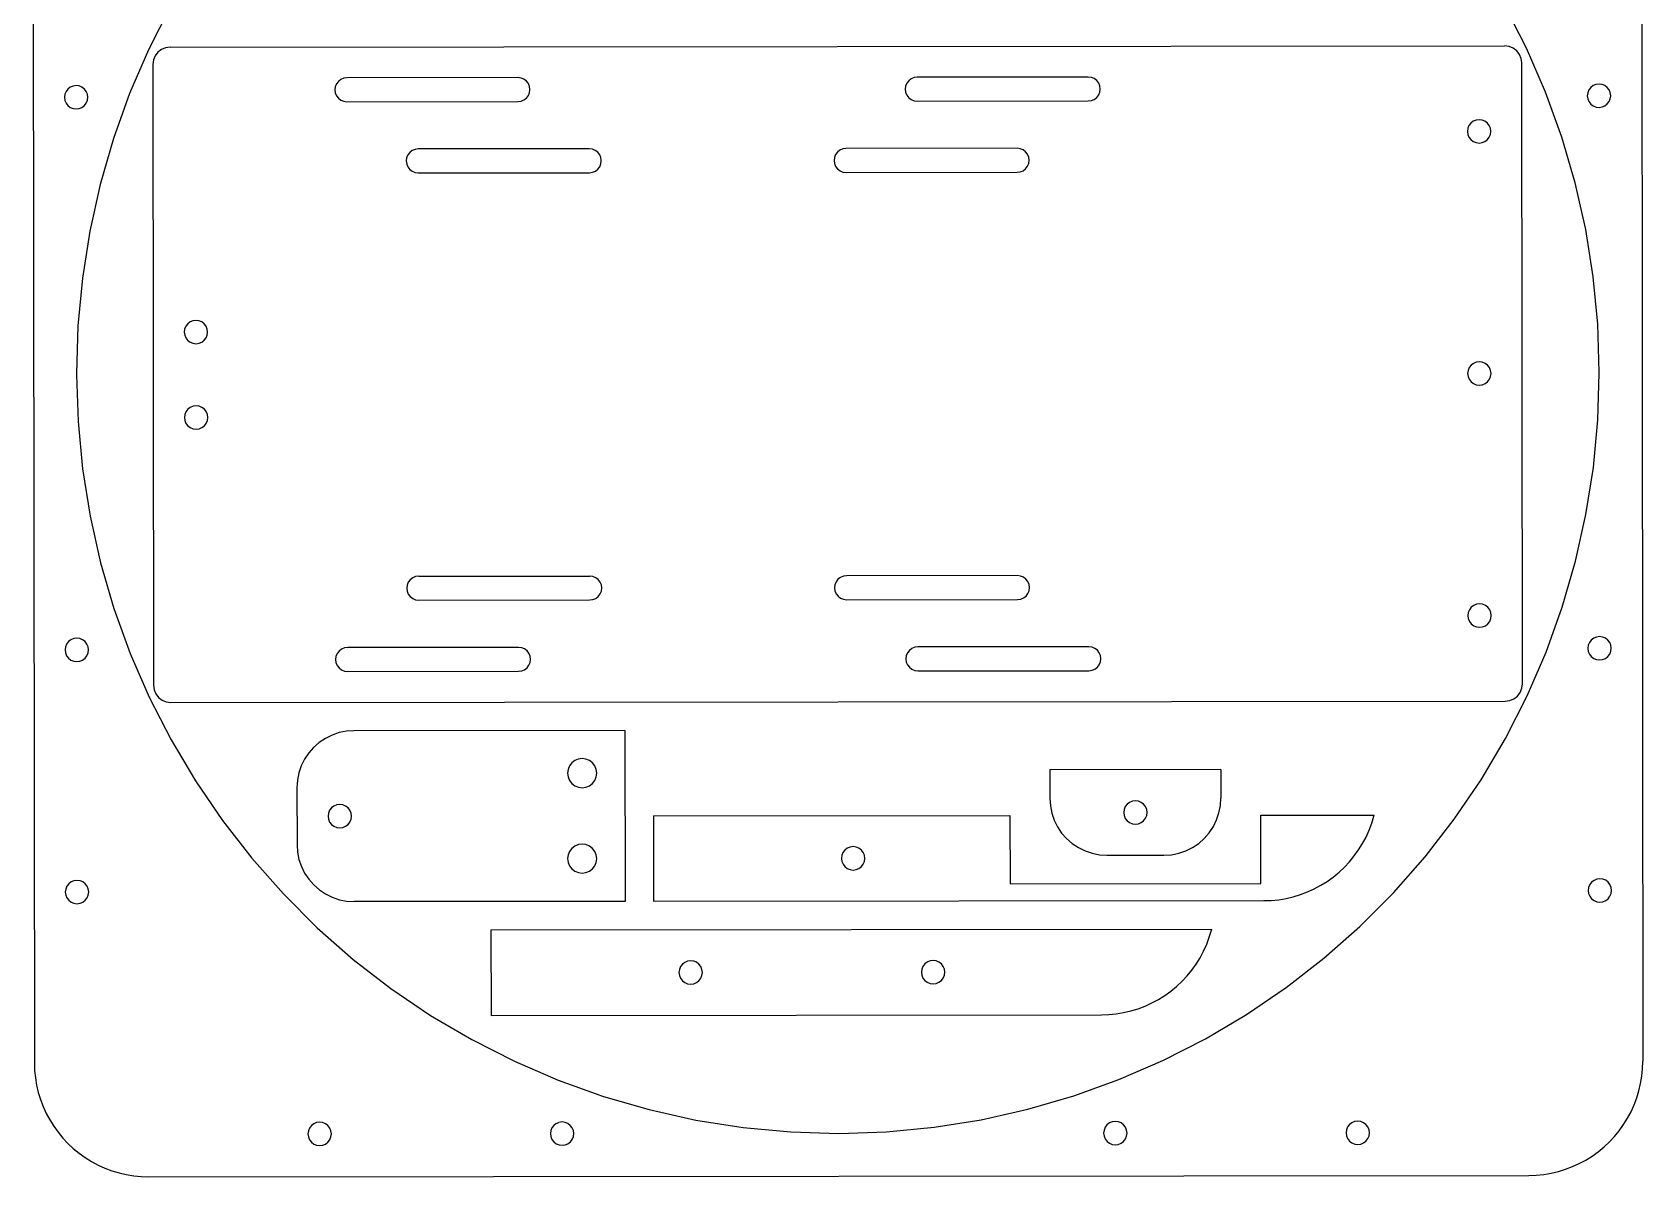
# Model space of a CAD drawing. Extents: x -136 to 146, y -207 to 202.
# Drawn here: x -136 to 146.4, y -206.7 to -6 of the extents above; entities that cross this region are included whole.
import ezdxf

# ---------------------------------------------------------------- set-up
doc = ezdxf.new("R2010")
doc.units = 0
doc.layers.get('0').update_dxf_attribs({"linetype": 'CONTINUOUS'})

msp = doc.modelspace()

# ---------------------------------------------------------------- linework, layer by layer
for p, q in [((-135.97, 181.88), (-135.59, -186.7)), ((146.03, 182.18), (146.41, -186.41)), ((-111.77, -1.57), (-115.57, -9.04)), ((126.02, -8.79), (122.21, -1.33)), ((-111.81, -8.61), (122.19, -8.37)), ((122.97, -8.47), (122.19, -8.37)), ((123.69, -8.77), (122.97, -8.47)), ((-115.57, -9.04), (-118.89, -16.73)), ((-114.7, -10.83), (-114.8, -11.61)), ((-114.4, -10.11), (-114.7, -10.83)), ((-113.93, -9.49), (-114.4, -10.11)), ((-113.31, -9.01), (-113.93, -9.49)), ((-112.58, -8.71), (-113.31, -9.01)), ((-111.81, -8.61), (-112.58, -8.71)), ((124.31, -9.24), (123.69, -8.77)), ((124.79, -9.86), (124.31, -9.24)), ((125.09, -10.58), (124.79, -9.86)), ((125.2, -11.36), (125.09, -10.58)), ((129.36, -16.47), (126.02, -8.79)), ((-114.8, -11.61), (-114.69, -120.48)), ((-81.35, -14.04), (-81.85, -14.25)), ((-80.8, -13.97), (-81.35, -14.04)), ((-50.8, -13.94), (-80.8, -13.97)), ((-50.26, -14.01), (-50.8, -13.94)), ((-49.75, -14.22), (-50.26, -14.01)), ((18.65, -13.94), (18.15, -14.15)), ((19.2, -13.87), (18.65, -13.94)), ((49.2, -13.83), (19.2, -13.87)), ((49.74, -13.91), (49.2, -13.83)), ((50.25, -14.11), (49.74, -13.91)), ((50.68, -14.45), (50.25, -14.11)), ((125.31, -120.24), (125.2, -11.36)), ((-130.24, -16.86), (-130.31, -17.39)), ((-130.04, -16.36), (-130.24, -16.86)), ((-129.71, -15.94), (-130.04, -16.36)), ((-129.29, -15.61), (-129.71, -15.94)), ((-128.8, -15.41), (-129.29, -15.61)), ((-128.26, -15.34), (-128.8, -15.41)), ((-127.73, -15.4), (-128.26, -15.34)), ((-127.24, -15.61), (-127.73, -15.4)), ((-126.81, -15.93), (-127.24, -15.61)), ((-126.49, -16.36), (-126.81, -15.93)), ((-126.28, -16.85), (-126.49, -16.36)), ((-126.21, -17.38), (-126.28, -16.85)), ((-118.89, -16.73), (-121.72, -24.61)), ((-82.83, -15.53), (-82.9, -16.07)), ((-82.9, -16.07), (-82.83, -16.61)), ((-82.62, -15.02), (-82.83, -15.53)), ((-82.83, -16.61), (-82.62, -17.12)), ((-82.29, -14.59), (-82.62, -15.02)), ((-81.85, -14.25), (-82.29, -14.59)), ((-49.32, -14.55), (-49.75, -14.22)), ((-48.98, -14.99), (-49.32, -14.55)), ((-48.77, -15.49), (-48.98, -14.99)), ((-48.98, -17.08), (-48.77, -16.58)), ((-48.7, -16.03), (-48.77, -15.49)), ((-48.77, -16.58), (-48.7, -16.03)), ((17.17, -15.42), (17.1, -15.97)), ((17.1, -15.97), (17.17, -16.51)), ((17.38, -14.92), (17.17, -15.42)), ((17.17, -16.51), (17.38, -17.01)), ((17.71, -14.48), (17.38, -14.92)), ((18.15, -14.15), (17.71, -14.48)), ((51.02, -14.88), (50.68, -14.45)), ((51.23, -15.39), (51.02, -14.88)), ((51.02, -16.98), (51.23, -16.47)), ((51.3, -15.93), (51.23, -15.39)), ((51.23, -16.47), (51.3, -15.93)), ((132.21, -24.35), (129.36, -16.47)), ((136.76, -16.58), (136.69, -17.11)), ((136.96, -16.08), (136.76, -16.58)), ((137.29, -15.66), (136.96, -16.08)), ((137.71, -15.33), (137.29, -15.66)), ((138.2, -15.13), (137.71, -15.33)), ((138.74, -15.06), (138.2, -15.13)), ((139.27, -15.13), (138.74, -15.06)), ((139.76, -15.33), (139.27, -15.13)), ((140.19, -15.66), (139.76, -15.33)), ((140.51, -16.08), (140.19, -15.66)), ((140.72, -16.57), (140.51, -16.08)), ((140.79, -17.1), (140.72, -16.57)), ((-130.31, -17.39), (-130.24, -17.92)), ((-130.24, -17.92), (-130.04, -18.41)), ((-130.04, -18.41), (-129.71, -18.83)), ((-129.71, -18.83), (-129.29, -19.16)), ((-129.29, -19.16), (-128.79, -19.36)), ((-128.79, -19.36), (-128.26, -19.43)), ((-128.26, -19.43), (-127.73, -19.36)), ((-127.73, -19.36), (-127.24, -19.16)), ((-127.24, -19.16), (-126.81, -18.83)), ((-126.81, -18.83), (-126.49, -18.41)), ((-126.49, -18.41), (-126.28, -17.91)), ((-126.28, -17.91), (-126.21, -17.38)), ((-82.62, -17.12), (-82.28, -17.55)), ((-82.28, -17.55), (-81.85, -17.88)), ((-81.85, -17.88), (-81.34, -18.09)), ((-81.34, -18.09), (-80.8, -18.16)), ((-80.8, -18.16), (-50.8, -18.13)), ((-50.8, -18.13), (-50.25, -18.06)), ((-50.25, -18.06), (-49.75, -17.85)), ((-49.75, -17.85), (-49.31, -17.52)), ((-49.31, -17.52), (-48.98, -17.08)), ((17.38, -17.01), (17.72, -17.45)), ((17.72, -17.45), (18.15, -17.78)), ((18.15, -17.78), (18.66, -17.99)), ((18.66, -17.99), (19.2, -18.06)), ((19.2, -18.06), (49.2, -18.03)), ((49.2, -18.03), (49.75, -17.96)), ((49.75, -17.96), (50.25, -17.75)), ((50.25, -17.75), (50.69, -17.41)), ((50.69, -17.41), (51.02, -16.98)), ((136.69, -17.11), (136.76, -17.64)), ((136.76, -17.64), (136.96, -18.13)), ((136.96, -18.13), (137.29, -18.56)), ((137.29, -18.56), (137.71, -18.88)), ((137.71, -18.88), (138.21, -19.09)), ((138.21, -19.09), (138.74, -19.15)), ((138.74, -19.15), (139.27, -19.08)), ((139.27, -19.08), (139.76, -18.88)), ((139.76, -18.88), (140.19, -18.55)), ((140.19, -18.55), (140.51, -18.13)), ((140.51, -18.13), (140.72, -17.63)), ((140.72, -17.63), (140.79, -17.1)), ((115.93, -22.33), (115.73, -22.82)), ((116.26, -21.91), (115.93, -22.33)), ((116.68, -21.58), (116.26, -21.91)), ((117.18, -21.38), (116.68, -21.58)), ((117.71, -21.31), (117.18, -21.38)), ((118.24, -21.37), (117.71, -21.31)), ((118.73, -21.58), (118.24, -21.37)), ((119.16, -21.9), (118.73, -21.58)), ((119.48, -22.33), (119.16, -21.9)), ((119.69, -22.82), (119.48, -22.33)), ((-121.72, -24.61), (-124.05, -32.66)), ((115.73, -22.82), (115.66, -23.36)), ((115.66, -23.36), (115.73, -23.88)), ((115.73, -23.88), (115.93, -24.38)), ((115.93, -24.38), (116.26, -24.8)), ((116.26, -24.8), (116.69, -25.13)), ((116.69, -25.13), (117.18, -25.33)), ((117.18, -25.33), (117.71, -25.4)), ((117.71, -25.4), (118.24, -25.33)), ((118.24, -25.33), (118.74, -25.13)), ((118.74, -25.13), (119.16, -24.8)), ((119.16, -24.8), (119.48, -24.37)), ((119.48, -24.37), (119.69, -23.88)), ((119.76, -23.35), (119.69, -22.82)), ((119.69, -23.88), (119.76, -23.35)), ((134.56, -32.39), (132.21, -24.35)), ((-70.32, -28), (-70.39, -28.54)), ((-70.11, -27.49), (-70.32, -28)), ((-69.77, -27.06), (-70.11, -27.49)), ((-69.34, -26.72), (-69.77, -27.06)), ((-68.83, -26.51), (-69.34, -26.72)), ((-68.29, -26.44), (-68.83, -26.51)), ((-38.29, -26.41), (-68.29, -26.44)), ((-37.75, -26.48), (-38.29, -26.41)), ((-37.24, -26.69), (-37.75, -26.48)), ((-36.8, -27.02), (-37.24, -26.69)), ((-36.47, -27.46), (-36.8, -27.02)), ((-36.26, -27.96), (-36.47, -27.46)), ((-36.19, -28.51), (-36.26, -27.96)), ((4.68, -27.92), (4.61, -28.46)), ((4.89, -27.42), (4.68, -27.92)), ((5.23, -26.98), (4.89, -27.42)), ((5.66, -26.65), (5.23, -26.98)), ((6.17, -26.44), (5.66, -26.65)), ((6.71, -26.36), (6.17, -26.44)), ((36.71, -26.33), (6.71, -26.36)), ((37.25, -26.4), (36.71, -26.33)), ((37.76, -26.61), (37.25, -26.4)), ((38.2, -26.95), (37.76, -26.61)), ((38.53, -27.38), (38.2, -26.95)), ((38.74, -27.89), (38.53, -27.38)), ((38.81, -28.43), (38.74, -27.89)), ((-70.39, -28.54), (-70.31, -29.08)), ((-70.31, -29.08), (-70.1, -29.59)), ((-70.1, -29.59), (-69.77, -30.02)), ((-69.77, -30.02), (-69.33, -30.36)), ((-69.33, -30.36), (-68.83, -30.57)), ((-68.83, -30.57), (-68.28, -30.64)), ((-68.28, -30.64), (-38.28, -30.61)), ((-38.28, -30.61), (-37.74, -30.53)), ((-37.74, -30.53), (-37.23, -30.32)), ((-37.23, -30.32), (-36.8, -29.99)), ((-36.8, -29.99), (-36.47, -29.56)), ((-36.47, -29.56), (-36.26, -29.05)), ((-36.26, -29.05), (-36.19, -28.51)), ((4.61, -28.46), (4.69, -29.01)), ((4.69, -29.01), (4.9, -29.51)), ((4.9, -29.51), (5.23, -29.95)), ((5.23, -29.95), (5.67, -30.28)), ((5.67, -30.28), (6.17, -30.49)), ((6.17, -30.49), (6.72, -30.56)), ((6.72, -30.56), (36.72, -30.53)), ((36.72, -30.53), (37.26, -30.46)), ((37.26, -30.46), (37.77, -30.25)), ((37.77, -30.25), (38.2, -29.91)), ((38.2, -29.91), (38.53, -29.48)), ((38.53, -29.48), (38.74, -28.97)), ((38.74, -28.97), (38.81, -28.43)), ((-124.05, -32.66), (-125.87, -40.84)), ((136.4, -40.57), (134.56, -32.39)), ((-125.87, -40.84), (-127.18, -49.11)), ((137.72, -48.84), (136.4, -40.57)), ((-127.18, -49.11), (-127.96, -57.45)), ((138.52, -57.18), (137.72, -48.84)), ((-127.96, -57.45), (-128.21, -65.83)), ((-109.24, -58.02), (-109.31, -58.55)), ((-109.31, -58.55), (-109.23, -59.08)), ((-109.03, -57.52), (-109.24, -58.02)), ((-109.23, -59.08), (-109.03, -59.57)), ((-108.71, -57.1), (-109.03, -57.52)), ((-108.28, -56.77), (-108.71, -57.1)), ((-107.79, -56.57), (-108.28, -56.77)), ((-107.26, -56.5), (-107.79, -56.57)), ((-106.73, -56.57), (-107.26, -56.5)), ((-106.23, -56.77), (-106.73, -56.57)), ((-105.81, -57.1), (-106.23, -56.77)), ((-105.48, -57.52), (-105.81, -57.1)), ((-105.28, -58.01), (-105.48, -57.52)), ((-105.48, -59.57), (-105.27, -59.07)), ((-105.21, -58.54), (-105.28, -58.01)), ((-105.27, -59.07), (-105.21, -58.54)), ((138.79, -65.55), (138.52, -57.18)), ((-109.03, -59.57), (-108.7, -60)), ((-108.7, -60), (-108.28, -60.32)), ((-108.28, -60.32), (-107.78, -60.52)), ((-107.78, -60.52), (-107.25, -60.59)), ((-107.25, -60.59), (-106.72, -60.52)), ((-106.72, -60.52), (-106.23, -60.32)), ((-106.23, -60.32), (-105.8, -59.99)), ((-105.8, -59.99), (-105.48, -59.57)), ((115.98, -64.78), (115.77, -65.28)), ((116.3, -64.36), (115.98, -64.78)), ((116.73, -64.03), (116.3, -64.36)), ((117.22, -63.83), (116.73, -64.03)), ((117.75, -63.76), (117.22, -63.83)), ((118.28, -63.83), (117.75, -63.76)), ((118.78, -64.03), (118.28, -63.83)), ((119.2, -64.36), (118.78, -64.03)), ((119.53, -64.78), (119.2, -64.36)), ((119.73, -65.27), (119.53, -64.78)), ((138.75, -64.54), (138.79, -64.54)), ((-128.21, -65.83), (-128.21, -66.06)), ((-128.21, -66.06), (-127.94, -74.2)), ((115.77, -65.28), (115.7, -65.81)), ((115.7, -65.81), (115.77, -66.34)), ((115.77, -66.34), (115.98, -66.83)), ((115.98, -66.83), (116.3, -67.25)), ((116.3, -67.25), (116.73, -67.58)), ((116.73, -67.58), (117.22, -67.78)), ((118.28, -67.78), (118.78, -67.58)), ((118.78, -67.58), (119.2, -67.25)), ((119.2, -67.25), (119.53, -66.83)), ((119.53, -66.83), (119.73, -66.33)), ((119.8, -65.8), (119.73, -65.27)), ((119.73, -66.33), (119.8, -65.8)), ((138.53, -73.93), (138.79, -65.78)), ((138.79, -65.78), (138.79, -65.55)), ((117.22, -67.78), (117.75, -67.85)), ((117.75, -67.85), (118.28, -67.78)), ((-109.22, -73), (-109.29, -73.53)), ((-109.02, -72.51), (-109.22, -73)), ((-108.69, -72.08), (-109.02, -72.51)), ((-108.27, -71.76), (-108.69, -72.08)), ((-107.77, -71.55), (-108.27, -71.76)), ((-107.24, -71.48), (-107.77, -71.55)), ((-106.71, -71.55), (-107.24, -71.48)), ((-106.22, -71.75), (-106.71, -71.55)), ((-105.79, -72.08), (-106.22, -71.75)), ((-105.47, -72.5), (-105.79, -72.08)), ((-105.26, -73), (-105.47, -72.5)), ((-105.19, -73.53), (-105.26, -73)), ((-127.94, -74.2), (-127.14, -82.54)), ((-109.29, -73.53), (-109.22, -74.06)), ((-109.22, -74.06), (-109.01, -74.55)), ((-109.01, -74.55), (-108.69, -74.98)), ((-108.69, -74.98), (-108.26, -75.3)), ((-108.26, -75.3), (-107.77, -75.51)), ((-107.77, -75.51), (-107.24, -75.58)), ((-107.24, -75.58), (-106.71, -75.51)), ((-106.71, -75.51), (-106.21, -75.3)), ((-106.21, -75.3), (-105.79, -74.98)), ((-105.79, -74.98), (-105.46, -74.55)), ((-105.46, -74.55), (-105.26, -74.06)), ((-105.26, -74.06), (-105.19, -73.53)), ((137.75, -82.27), (138.53, -73.93)), ((-127.14, -82.54), (-125.82, -90.81)), ((136.45, -90.54), (137.75, -82.27)), ((-125.82, -90.81), (-123.98, -98.99)), ((134.63, -98.72), (136.45, -90.54)), ((132.3, -106.77), (134.63, -98.72)), ((-123.98, -98.99), (-121.64, -107.03)), ((-69.26, -101.64), (-69.7, -101.97)), ((-68.75, -101.43), (-69.26, -101.64)), ((-68.21, -101.36), (-68.75, -101.43)), ((-68.21, -101.36), (-38.21, -101.33)), ((-37.67, -101.4), (-38.21, -101.33)), ((-37.16, -101.61), (-37.67, -101.4)), ((-36.73, -101.94), (-37.16, -101.61)), ((5.74, -101.56), (5.3, -101.9)), ((6.25, -101.35), (5.74, -101.56)), ((6.79, -101.28), (6.25, -101.35)), ((36.79, -101.25), (6.79, -101.28)), ((37.33, -101.32), (36.79, -101.25)), ((37.84, -101.53), (37.33, -101.32)), ((38.27, -101.86), (37.84, -101.53)), ((-70.24, -102.91), (-70.31, -103.46)), ((-70.31, -103.46), (-70.24, -104)), ((-70.03, -102.41), (-70.24, -102.91)), ((-70.24, -104), (-70.03, -104.51)), ((-69.7, -101.97), (-70.03, -102.41)), ((-36.39, -102.37), (-36.73, -101.94)), ((-36.72, -104.91), (-36.39, -104.47)), ((-36.18, -102.88), (-36.39, -102.37)), ((-36.39, -104.47), (-36.18, -103.96)), ((-36.11, -103.42), (-36.18, -102.88)), ((-36.18, -103.96), (-36.11, -103.42)), ((4.76, -102.84), (4.69, -103.38)), ((4.69, -103.38), (4.76, -103.92)), ((4.97, -102.33), (4.76, -102.84)), ((4.76, -103.92), (4.97, -104.43)), ((5.3, -101.9), (4.97, -102.33)), ((4.97, -104.43), (5.31, -104.86)), ((38.61, -102.3), (38.27, -101.86)), ((38.28, -104.83), (38.61, -104.39)), ((38.82, -102.8), (38.61, -102.3)), ((38.61, -104.39), (38.82, -103.89)), ((38.89, -103.34), (38.82, -102.8)), ((38.82, -103.89), (38.89, -103.34)), ((-121.64, -107.03), (-118.79, -114.91)), ((-70.03, -104.51), (-69.69, -104.94)), ((-69.69, -104.94), (-69.26, -105.27)), ((-69.26, -105.27), (-68.75, -105.48)), ((-68.75, -105.48), (-68.21, -105.55)), ((-68.21, -105.55), (-38.21, -105.52)), ((-38.21, -105.52), (-37.66, -105.45)), ((-37.66, -105.45), (-37.16, -105.24)), ((-37.16, -105.24), (-36.72, -104.91)), ((5.31, -104.86), (5.74, -105.19)), ((5.74, -105.19), (6.25, -105.4)), ((6.25, -105.4), (6.79, -105.47)), ((6.79, -105.47), (36.79, -105.44)), ((36.79, -105.44), (37.34, -105.37)), ((37.34, -105.37), (37.84, -105.16)), ((37.84, -105.16), (38.28, -104.83)), ((116.02, -107.23), (115.82, -107.73)), ((116.35, -106.81), (116.02, -107.23)), ((116.77, -106.48), (116.35, -106.81)), ((117.26, -106.28), (116.77, -106.48)), ((117.79, -106.21), (117.26, -106.28)), ((118.32, -106.28), (117.79, -106.21)), ((118.82, -106.48), (118.32, -106.28)), ((119.24, -106.81), (118.82, -106.48)), ((119.57, -107.23), (119.24, -106.81)), ((119.78, -107.72), (119.57, -107.23)), ((129.46, -114.65), (132.3, -106.77)), ((115.82, -107.73), (115.75, -108.26)), ((115.75, -108.26), (115.82, -108.79)), ((115.82, -108.79), (116.02, -109.28)), ((116.02, -109.28), (116.35, -109.71)), ((116.35, -109.71), (116.77, -110.03)), ((116.77, -110.03), (117.27, -110.24)), ((118.33, -110.23), (118.82, -110.03)), ((118.82, -110.03), (119.25, -109.7)), ((119.25, -109.7), (119.57, -109.28)), ((119.57, -109.28), (119.78, -108.78)), ((119.85, -108.25), (119.78, -107.72)), ((119.78, -108.78), (119.85, -108.25)), ((-129.61, -112.83), (-129.94, -113.25)), ((-129.19, -112.5), (-129.61, -112.83)), ((-128.69, -112.3), (-129.19, -112.5)), ((-128.16, -112.23), (-128.69, -112.3)), ((-127.63, -112.29), (-128.16, -112.23)), ((-127.14, -112.5), (-127.63, -112.29)), ((-126.71, -112.82), (-127.14, -112.5)), ((-126.39, -113.25), (-126.71, -112.82)), ((117.27, -110.24), (117.8, -110.3)), ((117.8, -110.3), (118.33, -110.23)), ((137.39, -112.55), (137.06, -112.97)), ((137.81, -112.22), (137.39, -112.55)), ((138.31, -112.02), (137.81, -112.22)), ((138.84, -111.95), (138.31, -112.02)), ((139.37, -112.02), (138.84, -111.95)), ((139.86, -112.22), (139.37, -112.02)), ((140.29, -112.55), (139.86, -112.22)), ((140.61, -112.97), (140.29, -112.55)), ((-130.14, -113.75), (-130.21, -114.28)), ((-130.21, -114.28), (-130.14, -114.81)), ((-129.94, -113.25), (-130.14, -113.75)), ((-130.14, -114.81), (-129.94, -115.3)), ((-129.94, -115.3), (-129.61, -115.72)), ((-129.61, -115.72), (-129.19, -116.05)), ((-127.14, -116.05), (-126.71, -115.72)), ((-126.71, -115.72), (-126.39, -115.3)), ((-126.18, -113.74), (-126.39, -113.25)), ((-126.39, -115.3), (-126.18, -114.8)), ((-126.11, -114.27), (-126.18, -113.74)), ((-126.18, -114.8), (-126.11, -114.27)), ((-118.79, -114.91), (-115.45, -122.59)), ((-82.72, -115.41), (-82.8, -115.96)), ((-82.52, -114.91), (-82.72, -115.41)), ((-82.18, -114.47), (-82.52, -114.91)), ((-81.75, -114.14), (-82.18, -114.47)), ((-81.24, -113.93), (-81.75, -114.14)), ((-80.7, -113.86), (-81.24, -113.93)), ((-50.7, -113.83), (-80.7, -113.86)), ((-50.15, -113.9), (-50.7, -113.83)), ((-49.65, -114.1), (-50.15, -113.9)), ((-49.21, -114.44), (-49.65, -114.1)), ((-48.88, -114.87), (-49.21, -114.44)), ((-48.67, -115.38), (-48.88, -114.87)), ((-48.6, -115.92), (-48.67, -115.38)), ((17.28, -115.31), (17.2, -115.85)), ((17.48, -114.8), (17.28, -115.31)), ((17.82, -114.37), (17.48, -114.8)), ((18.25, -114.03), (17.82, -114.37)), ((18.76, -113.82), (18.25, -114.03)), ((19.3, -113.75), (18.76, -113.82)), ((49.3, -113.72), (19.3, -113.75)), ((49.85, -113.79), (49.3, -113.72)), ((50.35, -114), (49.85, -113.79)), ((50.79, -114.33), (50.35, -114)), ((51.12, -114.77), (50.79, -114.33)), ((51.33, -115.27), (51.12, -114.77)), ((51.4, -115.82), (51.33, -115.27)), ((126.14, -122.34), (129.46, -114.65)), ((136.86, -113.47), (136.79, -114)), ((136.79, -114), (136.86, -114.53)), ((137.06, -112.97), (136.86, -113.47)), ((136.86, -114.53), (137.06, -115.02)), ((137.06, -115.02), (137.39, -115.45)), ((137.39, -115.45), (137.81, -115.77)), ((137.81, -115.77), (138.31, -115.98)), ((139.37, -115.97), (139.86, -115.77)), ((139.86, -115.77), (140.29, -115.44)), ((140.29, -115.44), (140.61, -115.02)), ((140.82, -113.46), (140.61, -112.97)), ((140.61, -115.02), (140.82, -114.52)), ((140.89, -113.99), (140.82, -113.46)), ((140.82, -114.52), (140.89, -113.99)), ((-129.19, -116.05), (-128.69, -116.25)), ((-128.69, -116.25), (-128.16, -116.32)), ((-128.16, -116.32), (-127.63, -116.25)), ((-127.63, -116.25), (-127.14, -116.05)), ((-82.8, -115.96), (-82.72, -116.5)), ((-82.72, -116.5), (-82.51, -117)), ((-82.51, -117), (-82.18, -117.44)), ((-82.18, -117.44), (-81.74, -117.77)), ((-81.74, -117.77), (-81.24, -117.98)), ((-81.24, -117.98), (-80.69, -118.05)), ((-80.69, -118.05), (-50.69, -118.02)), ((-50.69, -118.02), (-50.15, -117.95)), ((-50.15, -117.95), (-49.64, -117.74)), ((-49.64, -117.74), (-49.21, -117.4)), ((-49.21, -117.4), (-48.88, -116.97)), ((-48.88, -116.97), (-48.67, -116.46)), ((-48.67, -116.46), (-48.6, -115.92)), ((17.2, -115.85), (17.28, -116.4)), ((17.28, -116.4), (17.49, -116.9)), ((17.49, -116.9), (17.82, -117.33)), ((17.82, -117.33), (18.26, -117.67)), ((18.26, -117.67), (18.76, -117.88)), ((18.76, -117.88), (19.31, -117.95)), ((19.31, -117.95), (49.31, -117.92)), ((49.31, -117.92), (49.85, -117.84)), ((49.85, -117.84), (50.36, -117.63)), ((50.36, -117.63), (50.79, -117.3)), ((50.79, -117.3), (51.12, -116.87)), ((51.12, -116.87), (51.33, -116.36)), ((51.33, -116.36), (51.4, -115.82)), ((138.31, -115.98), (138.84, -116.04)), ((138.84, -116.04), (139.37, -115.97)), ((-114.69, -120.48), (-114.59, -121.26)), ((-114.59, -121.26), (-114.29, -121.98)), ((124.91, -121.73), (125.21, -121.01)), ((125.21, -121.01), (125.31, -120.24)), ((-115.45, -122.59), (-111.63, -130.05)), ((-114.29, -121.98), (-113.81, -122.6)), ((-113.81, -122.6), (-113.19, -123.08)), ((-113.19, -123.08), (-112.46, -123.38)), ((-112.46, -123.38), (-111.69, -123.48)), ((-111.69, -123.48), (122.31, -123.24)), ((122.31, -123.24), (123.09, -123.13)), ((122.34, -129.81), (126.14, -122.34)), ((123.09, -123.13), (123.81, -122.83)), ((123.81, -122.83), (124.43, -122.36)), ((124.43, -122.36), (124.91, -121.73)), ((-84.56, -129.78), (-85.65, -130.51)), ((-83.39, -129.2), (-84.56, -129.78)), ((-82.15, -128.78), (-83.39, -129.2)), ((-80.87, -128.53), (-82.15, -128.78)), ((-79.56, -128.44), (-80.87, -128.53)), ((-32.06, -128.39), (-79.56, -128.44)), ((-32.06, -128.39), (-32.03, -158.36)), ((118.08, -137.03), (122.34, -129.81)), ((-111.63, -130.05), (-107.36, -137.26)), ((-87.49, -132.35), (-88.22, -133.44)), ((-86.63, -131.37), (-87.49, -132.35)), ((-85.65, -130.51), (-86.63, -131.37)), ((-88.79, -134.61), (-89.21, -135.85)), ((-88.22, -133.44), (-88.79, -134.61)), ((-42.02, -135.23), (-42.1, -135.89)), ((-41.76, -134.62), (-42.02, -135.23)), ((-41.36, -134.09), (-41.76, -134.62)), ((-40.83, -133.68), (-41.36, -134.09)), ((-40.22, -133.43), (-40.83, -133.68)), ((-39.56, -133.34), (-40.22, -133.43)), ((-38.9, -133.43), (-39.56, -133.34)), ((-38.28, -133.68), (-38.9, -133.43)), ((-37.75, -134.09), (-38.28, -133.68)), ((-37.35, -134.61), (-37.75, -134.09)), ((-37.09, -135.23), (-37.35, -134.61)), ((-37, -135.89), (-37.09, -135.23)), ((72.45, -135.27), (42.45, -135.3)), ((42.45, -135.3), (42.45, -140.3)), ((72.45, -135.27), (72.45, -140.27)), ((-107.36, -137.26), (-102.63, -144.18)), ((-89.47, -137.13), (-89.55, -138.44)), ((-89.21, -135.85), (-89.47, -137.13)), ((-42.1, -135.89), (-42.02, -136.55)), ((-42.02, -136.55), (-41.76, -137.16)), ((-41.76, -137.16), (-41.36, -137.69)), ((-41.36, -137.69), (-40.83, -138.1)), ((-40.83, -138.1), (-40.21, -138.35)), ((-40.21, -138.35), (-39.55, -138.44)), ((-39.55, -138.44), (-38.89, -138.35)), ((-38.89, -138.35), (-38.28, -138.09)), ((-38.28, -138.09), (-37.75, -137.69)), ((-37.75, -137.69), (-37.34, -137.16)), ((-37.34, -137.16), (-37.09, -136.55)), ((-37.09, -136.55), (-37, -135.89)), ((113.37, -143.96), (118.08, -137.03)), ((-89.55, -138.44), (-89.54, -148.43)), ((42.45, -140.3), (42.54, -141.6)), ((56.43, -141.01), (56, -141.33)), ((56.92, -140.8), (56.43, -141.01)), ((57.45, -140.73), (56.92, -140.8)), ((57.98, -140.8), (57.45, -140.73)), ((58.48, -141.01), (57.98, -140.8)), ((58.9, -141.33), (58.48, -141.01)), ((72.37, -141.57), (72.45, -140.27)), ((-84.03, -142.9), (-84.1, -143.43)), ((-84.1, -143.43), (-84.03, -143.96)), ((-83.82, -142.4), (-84.03, -142.9)), ((-84.03, -143.96), (-83.82, -144.45)), ((-83.5, -141.98), (-83.82, -142.4)), ((-83.07, -141.65), (-83.5, -141.98)), ((-82.58, -141.45), (-83.07, -141.65)), ((-82.05, -141.38), (-82.58, -141.45)), ((-81.52, -141.45), (-82.05, -141.38)), ((-81.02, -141.65), (-81.52, -141.45)), ((-80.6, -141.97), (-81.02, -141.65)), ((-80.27, -142.4), (-80.6, -141.97)), ((-80.07, -142.89), (-80.27, -142.4)), ((-80.27, -144.45), (-80.07, -143.95)), ((-80, -143.42), (-80.07, -142.89)), ((-80.07, -143.95), (-80, -143.42)), ((-27.05, -143.37), (35.45, -143.3)), ((-27.05, -143.37), (-27.03, -158.35)), ((35.45, -143.3), (35.47, -155.29)), ((42.54, -141.6), (42.79, -142.88)), ((42.79, -142.88), (43.22, -144.12)), ((55.47, -142.25), (55.4, -142.78)), ((55.4, -142.78), (55.47, -143.31)), ((55.68, -141.76), (55.47, -142.25)), ((55.47, -143.31), (55.68, -143.81)), ((56, -141.33), (55.68, -141.76)), ((55.68, -143.81), (56.01, -144.23)), ((59.23, -141.75), (58.9, -141.33)), ((58.9, -144.23), (59.23, -143.8)), ((59.43, -142.25), (59.23, -141.75)), ((59.23, -143.8), (59.43, -143.31)), ((59.5, -142.78), (59.43, -142.25)), ((59.43, -143.31), (59.5, -142.78)), ((71.69, -144.09), (72.11, -142.85)), ((72.11, -142.85), (72.37, -141.57)), ((79.45, -143.26), (99.31, -143.24)), ((79.47, -155.24), (79.45, -143.26)), ((98.89, -144.66), (99.27, -143.41)), ((99.27, -143.41), (99.31, -143.24)), ((108.24, -150.58), (113.37, -143.96)), ((-102.63, -144.18), (-97.49, -150.8)), ((-83.82, -144.45), (-83.49, -144.87)), ((-83.49, -144.87), (-83.07, -145.2)), ((-83.07, -145.2), (-82.57, -145.4)), ((-82.57, -145.4), (-82.04, -145.47)), ((-82.04, -145.47), (-81.51, -145.4)), ((-81.51, -145.4), (-81.02, -145.2)), ((-81.02, -145.2), (-80.6, -144.87)), ((-80.6, -144.87), (-80.27, -144.45)), ((43.22, -144.12), (43.8, -145.29)), ((43.8, -145.29), (44.52, -146.38)), ((44.52, -146.38), (45.39, -147.36)), ((56.01, -144.23), (56.43, -144.55)), ((56.43, -144.55), (56.92, -144.76)), ((56.92, -144.76), (57.46, -144.83)), ((57.46, -144.83), (57.99, -144.76)), ((57.99, -144.76), (58.48, -144.55)), ((58.48, -144.55), (58.9, -144.23)), ((69.53, -147.33), (70.39, -146.35)), ((70.39, -146.35), (71.12, -145.26)), ((71.12, -145.26), (71.69, -144.09)), ((97.9, -147.08), (98.43, -145.89)), ((98.43, -145.89), (98.89, -144.66)), ((-89.54, -148.43), (-89.45, -149.73)), ((-41.75, -149.6), (-42, -150.21)), ((-41.34, -149.07), (-41.75, -149.6)), ((-40.82, -148.67), (-41.34, -149.07)), ((-40.2, -148.41), (-40.82, -148.67)), ((-39.54, -148.32), (-40.2, -148.41)), ((-38.88, -148.41), (-39.54, -148.32)), ((-38.27, -148.66), (-38.88, -148.41)), ((-37.74, -149.07), (-38.27, -148.66)), ((-37.33, -149.6), (-37.74, -149.07)), ((-37.08, -150.21), (-37.33, -149.6)), ((6.51, -149.38), (6.18, -149.8)), ((6.93, -149.05), (6.51, -149.38)), ((7.43, -148.85), (6.93, -149.05)), ((7.96, -148.77), (7.43, -148.85)), ((8.49, -148.84), (7.96, -148.77)), ((8.98, -149.05), (8.49, -148.84)), ((9.41, -149.37), (8.98, -149.05)), ((9.74, -149.8), (9.41, -149.37)), ((45.39, -147.36), (46.37, -148.22)), ((46.37, -148.22), (47.46, -148.94)), ((47.46, -148.94), (48.63, -149.52)), ((48.63, -149.52), (49.87, -149.94)), ((65.05, -149.92), (66.29, -149.5)), ((66.29, -149.5), (67.46, -148.92)), ((67.46, -148.92), (68.55, -148.2)), ((68.55, -148.2), (69.53, -147.33)), ((95.83, -150.41), (96.59, -149.34)), ((96.59, -149.34), (97.28, -148.23)), ((97.28, -148.23), (97.9, -147.08)), ((-97.49, -150.8), (-91.93, -157.07)), ((-89.45, -149.73), (-89.2, -151.01)), ((-89.2, -151.01), (-88.78, -152.25)), ((-88.78, -152.25), (-88.2, -153.42)), ((-42, -150.21), (-42.09, -150.87)), ((-42.09, -150.87), (-42, -151.53)), ((-42, -151.53), (-41.75, -152.15)), ((-41.75, -152.15), (-41.34, -152.67)), ((-37.73, -152.67), (-37.33, -152.14)), ((-37.33, -152.14), (-37.07, -151.53)), ((-36.99, -150.87), (-37.08, -150.21)), ((-37.07, -151.53), (-36.99, -150.87)), ((5.98, -150.29), (5.91, -150.82)), ((5.91, -150.82), (5.98, -151.35)), ((6.18, -149.8), (5.98, -150.29)), ((5.98, -151.35), (6.19, -151.85)), ((6.19, -151.85), (6.51, -152.27)), ((6.51, -152.27), (6.94, -152.6)), ((8.99, -152.59), (9.41, -152.27)), ((9.41, -152.27), (9.74, -151.84)), ((9.94, -150.29), (9.74, -149.8)), ((9.74, -151.84), (9.94, -151.35)), ((10.01, -150.82), (9.94, -150.29)), ((9.94, -151.35), (10.01, -150.82)), ((49.87, -149.94), (51.16, -150.19)), ((51.16, -150.19), (52.46, -150.28)), ((52.46, -150.28), (62.46, -150.27)), ((62.46, -150.27), (63.77, -150.18)), ((63.77, -150.18), (65.05, -149.92)), ((93.15, -153.27), (94.11, -152.37)), ((94.11, -152.37), (95, -151.42)), ((95, -151.42), (95.83, -150.41)), ((102.7, -156.87), (108.24, -150.58)), ((-129.57, -155.28), (-129.89, -155.7)), ((-129.14, -154.95), (-129.57, -155.28)), ((-128.65, -154.75), (-129.14, -154.95)), ((-128.12, -154.68), (-128.65, -154.75)), ((-127.59, -154.75), (-128.12, -154.68)), ((-127.09, -154.95), (-127.59, -154.75)), ((-126.67, -155.28), (-127.09, -154.95)), ((-126.34, -155.7), (-126.67, -155.28)), ((-88.2, -153.42), (-87.47, -154.5)), ((-87.47, -154.5), (-86.6, -155.49)), ((-41.34, -152.67), (-40.81, -153.08)), ((-40.81, -153.08), (-40.2, -153.33)), ((-40.2, -153.33), (-39.54, -153.42)), ((-39.54, -153.42), (-38.88, -153.33)), ((-38.88, -153.33), (-38.26, -153.08)), ((-38.26, -153.08), (-37.73, -152.67)), ((6.94, -152.6), (7.43, -152.8)), ((7.43, -152.8), (7.96, -152.87)), ((7.96, -152.87), (8.49, -152.8)), ((8.49, -152.8), (8.99, -152.59)), ((35.47, -155.29), (79.47, -155.24)), ((89.97, -155.55), (91.08, -154.86)), ((91.08, -154.86), (92.14, -154.1)), ((92.14, -154.1), (93.15, -153.27)), ((137.43, -155), (137.11, -155.43)), ((137.86, -154.68), (137.43, -155)), ((138.35, -154.47), (137.86, -154.68)), ((138.88, -154.4), (138.35, -154.47)), ((139.41, -154.47), (138.88, -154.4)), ((139.91, -154.67), (139.41, -154.47)), ((140.33, -155), (139.91, -154.67)), ((140.66, -155.42), (140.33, -155)), ((-130.1, -156.2), (-130.17, -156.73)), ((-130.17, -156.73), (-130.1, -157.26)), ((-129.89, -155.7), (-130.1, -156.2)), ((-130.1, -157.26), (-129.89, -157.75)), ((-129.89, -157.75), (-129.57, -158.17)), ((-126.67, -158.17), (-126.34, -157.75)), ((-126.14, -156.19), (-126.34, -155.7)), ((-126.34, -157.75), (-126.14, -157.25)), ((-126.07, -156.72), (-126.14, -156.19)), ((-126.14, -157.25), (-126.07, -156.72)), ((-91.93, -157.07), (-86, -162.99)), ((-86.6, -155.49), (-85.62, -156.35)), ((-85.62, -156.35), (-84.53, -157.07)), ((-84.53, -157.07), (-83.36, -157.65)), ((-83.36, -157.65), (-82.12, -158.07)), ((-82.12, -158.07), (-80.84, -158.32)), ((81.28, -158.2), (82.58, -158.07)), ((82.58, -158.07), (83.87, -157.85)), ((83.87, -157.85), (85.14, -157.55)), ((85.14, -157.55), (86.4, -157.17)), ((86.4, -157.17), (87.62, -156.71)), ((87.62, -156.71), (88.81, -156.17)), ((88.81, -156.17), (89.97, -155.55)), ((96.78, -162.8), (102.7, -156.87)), ((136.9, -155.92), (136.83, -156.45)), ((136.83, -156.45), (136.9, -156.98)), ((137.11, -155.43), (136.9, -155.92)), ((136.9, -156.98), (137.11, -157.47)), ((137.11, -157.47), (137.43, -157.9)), ((137.43, -157.9), (137.86, -158.22)), ((139.91, -158.22), (140.33, -157.9)), ((140.33, -157.9), (140.66, -157.47)), ((140.86, -155.92), (140.66, -155.42)), ((140.66, -157.47), (140.86, -156.98)), ((140.93, -156.45), (140.86, -155.92)), ((140.86, -156.98), (140.93, -156.45)), ((-129.57, -158.17), (-129.14, -158.5)), ((-129.14, -158.5), (-128.65, -158.7)), ((-128.65, -158.7), (-128.12, -158.77)), ((-128.12, -158.77), (-127.59, -158.7)), ((-127.59, -158.7), (-127.09, -158.5)), ((-127.09, -158.5), (-126.67, -158.17)), ((-80.84, -158.32), (-79.53, -158.4)), ((-32.03, -158.36), (-79.53, -158.4)), ((-27.03, -158.35), (79.97, -158.24)), ((79.97, -158.24), (81.28, -158.2)), ((137.86, -158.22), (138.35, -158.43)), ((138.35, -158.43), (138.88, -158.5)), ((138.88, -158.5), (139.41, -158.43)), ((139.41, -158.43), (139.91, -158.22)), ((-86, -162.99), (-79.7, -168.53)), ((-55.53, -163.37), (70.83, -163.24)), ((-55.53, -163.37), (-55.51, -178.36)), ((70.41, -164.67), (70.79, -163.42)), ((70.79, -163.42), (70.83, -163.24)), ((90.49, -168.35), (96.78, -162.8)), ((69.42, -167.09), (69.95, -165.89)), ((69.95, -165.89), (70.41, -164.67)), ((-79.7, -168.53), (-73.07, -173.65)), ((-21.97, -169.38), (-22.29, -169.81)), ((-21.54, -169.06), (-21.97, -169.38)), ((-21.05, -168.85), (-21.54, -169.06)), ((-20.52, -168.78), (-21.05, -168.85)), ((-19.99, -168.85), (-20.52, -168.78)), ((-19.49, -169.05), (-19.99, -168.85)), ((-19.07, -169.38), (-19.49, -169.05)), ((-18.74, -169.8), (-19.07, -169.38)), ((20.53, -169.34), (20.21, -169.76)), ((20.96, -169.01), (20.53, -169.34)), ((21.45, -168.81), (20.96, -169.01)), ((21.98, -168.74), (21.45, -168.81)), ((22.51, -168.81), (21.98, -168.74)), ((23.01, -169.01), (22.51, -168.81)), ((23.43, -169.34), (23.01, -169.01)), ((23.76, -169.76), (23.43, -169.34)), ((67.35, -170.41), (68.11, -169.35)), ((68.11, -169.35), (68.8, -168.24)), ((68.8, -168.24), (69.42, -167.09)), ((83.87, -173.49), (90.49, -168.35)), ((-22.5, -170.3), (-22.57, -170.83)), ((-22.57, -170.83), (-22.5, -171.36)), ((-22.29, -169.81), (-22.5, -170.3)), ((-22.5, -171.36), (-22.29, -171.85)), ((-22.29, -171.85), (-21.97, -172.28)), ((-19.07, -172.28), (-18.74, -171.85)), ((-18.54, -170.3), (-18.74, -169.8)), ((-18.74, -171.85), (-18.54, -171.36)), ((-18.47, -170.83), (-18.54, -170.3)), ((-18.54, -171.36), (-18.47, -170.83)), ((20, -170.26), (19.93, -170.79)), ((19.93, -170.79), (20, -171.32)), ((20.21, -169.76), (20, -170.26)), ((20, -171.32), (20.21, -171.81)), ((20.21, -171.81), (20.53, -172.23)), ((20.53, -172.23), (20.96, -172.56)), ((23.01, -172.56), (23.43, -172.23)), ((23.43, -172.23), (23.76, -171.81)), ((23.96, -170.25), (23.76, -169.76)), ((23.76, -171.81), (23.96, -171.31)), ((24.03, -170.78), (23.96, -170.25)), ((23.96, -171.31), (24.03, -170.78)), ((65.63, -172.38), (66.52, -171.43)), ((66.52, -171.43), (67.35, -170.41)), ((-73.07, -173.65), (-66.13, -178.35)), ((-21.97, -172.28), (-21.54, -172.6)), ((-21.54, -172.6), (-21.05, -172.81)), ((-21.05, -172.81), (-20.52, -172.88)), ((-20.52, -172.88), (-19.99, -172.81)), ((-19.99, -172.81), (-19.49, -172.6)), ((-19.49, -172.6), (-19.07, -172.28)), ((20.96, -172.56), (21.45, -172.76)), ((21.45, -172.76), (21.98, -172.83)), ((21.98, -172.83), (22.51, -172.76)), ((22.51, -172.76), (23.01, -172.56)), ((61.49, -175.56), (62.6, -174.87)), ((62.6, -174.87), (63.66, -174.11)), ((63.66, -174.11), (64.67, -173.27)), ((64.67, -173.27), (65.63, -172.38)), ((76.94, -178.21), (83.87, -173.49)), ((54.1, -178.07), (55.39, -177.86)), ((55.39, -177.86), (56.67, -177.56)), ((56.67, -177.56), (57.92, -177.18)), ((57.92, -177.18), (59.14, -176.72)), ((59.14, -176.72), (60.33, -176.18)), ((60.33, -176.18), (61.49, -175.56)), ((-66.13, -178.35), (-58.91, -182.61)), ((-55.51, -178.36), (51.49, -178.25)), ((51.49, -178.25), (52.8, -178.2)), ((52.8, -178.2), (54.1, -178.07)), ((69.72, -182.48), (76.94, -178.21)), ((-58.91, -182.61), (-51.43, -186.41)), ((62.25, -186.29), (69.72, -182.48)), ((54.56, -189.62), (62.25, -186.29)), ((-135.59, -186.7), (-135.54, -188.01)), ((-135.54, -188.01), (-135.41, -189.31)), ((-51.43, -186.41), (-43.73, -189.73)), ((146.03, -190.3), (146.24, -189.01)), ((146.24, -189.01), (146.37, -187.71)), ((146.37, -187.71), (146.41, -186.41)), ((-135.41, -189.31), (-135.2, -190.6)), ((-135.2, -190.6), (-134.9, -191.87)), ((-134.9, -191.87), (-134.52, -193.12)), ((-43.73, -189.73), (-35.83, -192.56)), ((46.67, -192.47), (54.56, -189.62)), ((145.36, -192.83), (145.74, -191.58)), ((145.74, -191.58), (146.03, -190.3)), ((-134.52, -193.12), (-134.06, -194.34)), ((-134.06, -194.34), (-133.52, -195.53)), ((-35.83, -192.56), (-27.78, -194.88)), ((30.44, -196.65), (38.62, -194.82)), ((38.62, -194.82), (46.67, -192.47)), ((144.36, -195.24), (144.9, -194.05)), ((144.9, -194.05), (145.36, -192.83)), ((-133.52, -195.53), (-132.9, -196.68)), ((-132.9, -196.68), (-132.2, -197.79)), ((-86.6, -197.36), (-87.02, -197.69)), ((-86.11, -197.16), (-86.6, -197.36)), ((-85.58, -197.09), (-86.11, -197.16)), ((-85.05, -197.15), (-85.58, -197.09)), ((-84.55, -197.36), (-85.05, -197.15)), ((-84.13, -197.68), (-84.55, -197.36)), ((-44.52, -197.64), (-44.85, -198.07)), ((-44.1, -197.32), (-44.52, -197.64)), ((-44.1, -197.32), (-43.61, -197.11)), ((-43.08, -197.04), (-43.61, -197.11)), ((-42.55, -197.11), (-43.08, -197.04)), ((-42.05, -197.31), (-42.55, -197.11)), ((-41.63, -197.64), (-42.05, -197.31)), ((-41.3, -198.06), (-41.63, -197.64)), ((-27.78, -194.88), (-19.59, -196.7)), ((-19.59, -196.7), (-11.31, -198)), ((22.16, -197.97), (30.44, -196.65)), ((52.47, -197.54), (52.15, -197.97)), ((52.9, -197.22), (52.47, -197.54)), ((53.39, -197.01), (52.9, -197.22)), ((53.92, -196.94), (53.39, -197.01)), ((54.45, -197.01), (53.92, -196.94)), ((54.95, -197.21), (54.45, -197.01)), ((55.37, -197.54), (54.95, -197.21)), ((55.7, -197.96), (55.37, -197.54)), ((94.97, -197.5), (94.65, -197.92)), ((95.4, -197.17), (94.97, -197.5)), ((95.89, -196.97), (95.4, -197.17)), ((96.42, -196.9), (95.89, -196.97)), ((96.95, -196.97), (96.42, -196.9)), ((97.45, -197.17), (96.95, -196.97)), ((97.87, -197.5), (97.45, -197.17)), ((98.2, -197.92), (97.87, -197.5)), ((142.29, -198.57), (143.05, -197.51)), ((143.05, -197.51), (143.74, -196.4)), ((143.74, -196.4), (144.36, -195.24)), ((-132.2, -197.79), (-131.44, -198.86)), ((-131.44, -198.86), (-130.61, -199.87)), ((-130.61, -199.87), (-129.71, -200.82)), ((-87.55, -198.61), (-87.62, -199.14)), ((-87.62, -199.14), (-87.55, -199.67)), ((-87.35, -198.11), (-87.55, -198.61)), ((-87.55, -199.67), (-87.35, -200.16)), ((-87.02, -197.69), (-87.35, -198.11)), ((-87.35, -200.16), (-87.02, -200.58)), ((-83.8, -198.11), (-84.13, -197.68)), ((-84.12, -200.58), (-83.8, -200.16)), ((-83.59, -198.6), (-83.8, -198.11)), ((-83.8, -200.16), (-83.59, -199.66)), ((-83.52, -199.13), (-83.59, -198.6)), ((-83.59, -199.66), (-83.52, -199.13)), ((-45.05, -198.56), (-45.12, -199.09)), ((-45.12, -199.09), (-45.05, -199.62)), ((-44.85, -198.07), (-45.05, -198.56)), ((-45.05, -199.62), (-44.85, -200.11)), ((-44.85, -200.11), (-44.52, -200.54)), ((-41.62, -200.54), (-41.3, -200.11)), ((-41.09, -198.56), (-41.3, -198.06)), ((-41.3, -200.11), (-41.09, -199.62)), ((-41.02, -199.09), (-41.09, -198.56)), ((-41.09, -199.62), (-41.02, -199.09)), ((-11.31, -198), (-2.96, -198.78)), ((-2.96, -198.78), (5.43, -199.04)), ((5.43, -199.04), (13.81, -198.77)), ((13.81, -198.77), (22.16, -197.97)), ((51.95, -198.46), (51.88, -198.99)), ((51.88, -198.99), (51.95, -199.52)), ((52.15, -197.97), (51.95, -198.46)), ((51.95, -199.52), (52.15, -200.01)), ((52.15, -200.01), (52.48, -200.44)), ((52.48, -200.44), (52.9, -200.76)), ((54.95, -200.76), (55.38, -200.44)), ((55.38, -200.44), (55.7, -200.01)), ((55.91, -198.46), (55.7, -197.96)), ((55.7, -200.01), (55.91, -199.52)), ((55.98, -198.99), (55.91, -198.46)), ((55.91, -199.52), (55.98, -198.99)), ((94.45, -198.42), (94.38, -198.95)), ((94.38, -198.95), (94.45, -199.48)), ((94.65, -197.92), (94.45, -198.42)), ((94.45, -199.48), (94.65, -199.97)), ((94.65, -199.97), (94.98, -200.39)), ((94.98, -200.39), (95.4, -200.72)), ((97.45, -200.72), (97.88, -200.39)), ((97.88, -200.39), (98.2, -199.97)), ((98.41, -198.41), (98.2, -197.92)), ((98.2, -199.97), (98.41, -199.47)), ((98.48, -198.94), (98.41, -198.41)), ((98.41, -199.47), (98.48, -198.94)), ((140.57, -200.54), (141.46, -199.58)), ((141.46, -199.58), (142.29, -198.57)), ((-129.71, -200.82), (-128.76, -201.71)), ((-128.76, -201.71), (-127.75, -202.54)), ((-127.75, -202.54), (-126.68, -203.3)), ((-126.68, -203.3), (-125.57, -203.99)), ((-87.02, -200.58), (-86.6, -200.91)), ((-86.6, -200.91), (-86.1, -201.11)), ((-86.1, -201.11), (-85.57, -201.18)), ((-85.57, -201.18), (-85.04, -201.11)), ((-85.04, -201.11), (-84.55, -200.91)), ((-84.55, -200.91), (-84.12, -200.58)), ((-44.52, -200.54), (-44.1, -200.86)), ((-44.1, -200.86), (-43.6, -201.07)), ((-43.6, -201.07), (-43.07, -201.14)), ((-43.07, -201.14), (-42.54, -201.07)), ((-42.54, -201.07), (-42.05, -200.86)), ((-42.05, -200.86), (-41.62, -200.54)), ((52.9, -200.76), (53.4, -200.97)), ((53.4, -200.97), (53.93, -201.04)), ((53.93, -201.04), (54.46, -200.97)), ((54.46, -200.97), (54.95, -200.76)), ((95.4, -200.72), (95.9, -200.92)), ((95.9, -200.92), (96.43, -200.99)), ((96.43, -200.99), (96.96, -200.92)), ((96.96, -200.92), (97.45, -200.72)), ((136.43, -203.72), (137.54, -203.03)), ((137.54, -203.03), (138.6, -202.26)), ((138.6, -202.26), (139.62, -201.43)), ((139.62, -201.43), (140.57, -200.54)), ((-125.57, -203.99), (-124.41, -204.6)), ((-124.41, -204.6), (-123.22, -205.14)), ((-123.22, -205.14), (-122, -205.6)), ((-122, -205.6), (-120.74, -205.98)), ((-120.74, -205.98), (-119.47, -206.28)), ((129.04, -206.23), (130.34, -206.02)), ((130.34, -206.02), (131.61, -205.72)), ((131.61, -205.72), (132.86, -205.34)), ((132.86, -205.34), (134.09, -204.88)), ((134.09, -204.88), (135.28, -204.34)), ((135.28, -204.34), (136.43, -203.72)), ((-119.47, -206.28), (-118.18, -206.49)), ((-118.18, -206.49), (-116.87, -206.61)), ((-116.87, -206.61), (-115.57, -206.66)), ((-115.57, -206.66), (126.43, -206.41)), ((126.43, -206.41), (127.74, -206.36)), ((127.74, -206.36), (129.04, -206.23))]:
    msp.add_line(p, q)

doc.saveas('drawing.dxf')
